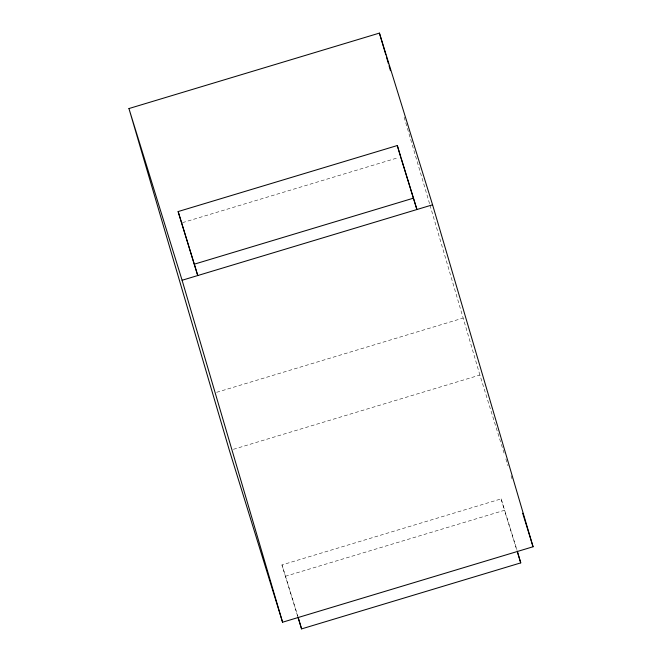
<?xml version="1.0" encoding="UTF-8"?>
<svg xmlns="http://www.w3.org/2000/svg" width="662" height="662" viewBox="0 0 662 662"><rect width="100%" height="100%" fill="white"/><g stroke="black" fill="none" stroke-linecap="round" stroke-linejoin="round"><path stroke-width="0.5" stroke-dasharray="3.31 2.48" d="M182.464 222.664L398.673 157.531M216.631 392.326L463.16 318.066M233.38 449.316L479.9 375.056L504.643 454.993M297.66 616.239L281.954 564.918L501.126 498.891L517.096 550.503M285.297 576.312L504.469 510.294L516.832 550.221M505.867 458.94L508.011 465.841M511.064 475.713L512.28 479.66M281.954 564.918L297.925 616.529M404.143 117.207L429.721 204.277M430.01 205.261L479.9 375.056M501.126 498.891L504.469 510.294"/><path stroke-width="0.99" d="M128.941 108.551L379.425 33.1L432.576 204.806L533.059 546.762L282.575 622.214L229.424 450.508L128.941 108.551L182.1 280.258L282.575 622.214M178.128 211.559L197.756 275.549L178.128 211.559L397.299 145.541L416.928 209.523L400.949 157.912M194.405 264.146L413.576 198.128M182.1 280.258L432.576 204.806M297.958 617.216L301.574 628.9L520.746 562.882L517.403 551.479M522.666 513.216L533.059 546.762M517.436 552.166L520.746 562.882M379.425 33.1L385.822 54.872M386.401 56.849L388.437 63.775M389.024 65.753L390.472 70.702M397.299 145.541L400.642 156.935M298.231 617.505L301.574 628.9"/></g></svg>
